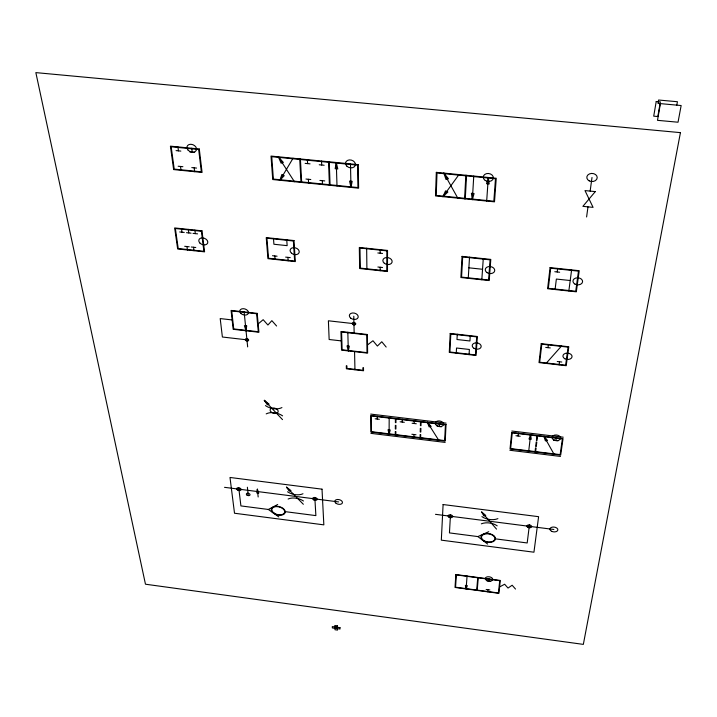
<?xml version="1.0" encoding="UTF-8"?>
<svg xmlns="http://www.w3.org/2000/svg" width="717" height="717" viewBox="0 0 717 717"><rect width="100%" height="100%" fill="white"/><g stroke="black" fill="none" stroke-linecap="round" stroke-linejoin="round"><path stroke-width="1.08" d="M389.107 434.215L388.031 429.725L390.227 429.994L389.107 434.215L389.179 417.706M395.264 434.968L395.3 431.509M395.318 428.945L395.354 425.306M395.381 422.636L395.417 418.459M395.847 435.04L395.874 431.58M395.901 429.017L395.936 425.378M395.963 422.707L395.999 418.531M402.201 422.062L402.246 419.284M413.87 437.227L413.933 434.502M414.193 423.505L414.265 420.727M420.045 437.979L420.144 434.529M420.225 431.957L420.323 428.327M420.404 425.647L420.52 421.479M420.628 438.051L420.727 434.601M420.807 432.028L420.915 428.399M420.987 425.719L421.112 421.542M439.333 426.525L439.449 423.747M456.254 353.176L456.532 348.014L469.393 349.475L469.061 354.637M457.267 334.247L456.989 339.517L469.931 340.978L470.262 335.708M464.58 198.833L465.853 175.262M465.27 198.905L466.561 175.333M450.473 514.824L449.451 532.901L477.898 536.585L487.641 544.069M472.36 199.613L471.401 193.276L474.062 193.536L472.36 199.613L473.758 176.041M468.255 278.313L469.518 257.17M486.682 201.056L488.304 177.475L486.52 183.695L489.209 183.964L488.304 177.475M481.815 279.764L483.276 258.622M466.104 588.935L465.369 585.395L467.341 585.655L466.104 588.935L467.063 576.038M476.68 590.351L477.764 577.463M477.199 590.423L478.284 577.526M487.793 591.839L487.999 589.715M488.806 581.12L489.012 578.951M518.068 436.008L518.364 433.229M528.707 451.19L530.625 434.699L528.976 439.001L531.243 439.27L530.625 434.699M535.007 451.952L535.5 447.937M535.689 446.386L536.217 441.986M536.406 440.417L537.015 435.47M548.003 347.664L548.397 344.474M555.083 289.525L556.365 279.056L570.212 280.526M557.226 271.985L557.656 268.427M535.599 452.024L536.092 448.008M536.28 446.458L536.818 442.057M537.006 440.489L537.607 435.542M529.433 524.916L527.192 542.966L495.483 538.861M559.099 364.89L559.511 361.771M568.832 291.003L571.61 269.897M555.944 440.57L556.32 437.791M586.596 216.973L587.985 206.855M590.145 191.098L592.009 177.484M257.349 489.182L256.74 492.911L258.756 493.171L257.349 489.182L258.165 496.98M660.393 103.651L657.498 120.331L678.031 122.222L681.15 105.542L658 103.4L658.582 100.021L677.431 101.724L676.803 105.103M336.273 162.499L335.162 168.701L337.788 168.961L336.273 162.499L337.008 186.008M350.989 187.406L352.164 181.347L349.555 181.087L350.989 187.406L350.479 163.897M348.319 350.918L349.349 346.141L347.028 345.872L348.319 350.918L347.826 332.285M279.962 180.272L281.853 174.509L284.219 175.665L279.962 180.272L293.047 158.242M442.936 196.655L445.544 190.883L447.874 192.048L442.936 196.655L458.979 174.59M546.094 363.402L561.599 345.952M258.165 323.923L263.157 319.683L267.916 325.025L271.86 320.66L276.592 326.011M367.516 344.922L372.965 340.754L377.393 346.051L381.776 341.758L386.176 347.055M499.606 586.927L504.643 584.238L508.021 588.057L512.144 585.233L515.514 589.051M238.725 487.748L240.912 505.915L268.337 509.464L277.712 504.499M477.898 536.585L488.752 531.7M299.742 159.452L271.743 156.691L273.374 179.071L300.97 181.84M300.432 159.524L328.574 162.293M329.264 162.365L357.55 165.152L357.935 187.567L330.062 184.771M465.817 175.817L437.003 172.985L436.214 195.436L464.607 198.286M466.525 175.889L495.492 178.748L493.834 201.226L465.306 198.358M176.059 150.615L180.845 151.09M189.826 151.977L194.639 152.452M305.146 163.377L310.049 163.861M319.235 164.767L324.147 165.26M178.157 166.227L182.898 166.702M191.789 167.599L196.548 168.074M305.953 179.035L310.802 179.519M319.899 180.433L324.756 180.917M301.651 181.912L329.381 184.699M179.707 231.967L184.242 232.451M186.51 232.693L191.054 233.177M193.034 233.383L197.578 233.867M377.823 252.967L382.519 253.468M554.806 271.725L559.645 272.236M468.882 267.817L482.541 269.269M184.699 246.298L189.198 246.782M191.296 247.007L195.795 247.49M272.514 255.718L277.085 256.202M285.635 257.125L290.215 257.609M377.877 267.011L382.528 267.513M355.686 323.86L328.395 320.795L329.148 339.508L341.238 340.889M545.718 347.413L550.298 347.924M232.138 319.934L220.2 318.581L222.387 337.017L248.611 340.028M557.243 361.511L561.787 362.031M370.698 414.094L446.108 423.147M511.839 431.034L563.239 437.2M375.152 418.8L379.311 419.302M400.122 421.811L404.289 422.313M412.105 423.254L416.281 423.756M437.227 426.274L441.43 426.785M515.935 435.748L520.192 436.268M553.802 440.31L558.086 440.821M411.863 434.251L416.003 434.753M370.895 433.355L445.158 442.398M509.886 450.267L560.497 456.433M224.529 487.327L338.639 501.927M435.488 514.322L553.883 529.478M285.294 511.66L315.874 515.613L314.826 497.473M477.737 577.759L456.353 574.917L455.564 587.214L476.706 590.055M478.257 577.83L499.722 580.689L498.44 592.968L477.226 590.118M486.933 580.869L490.679 581.37M486.135 589.464L489.854 589.966M334.866 626.864L337.393 627.214M268.337 509.464L278.814 516.93M286.531 487.166L290.977 490.607L289.327 491.1L286.531 487.166L303.354 504.284M264.286 400.31L269.09 404.164L267.342 404.764L264.286 400.31L282.516 419.624M481.645 512.001L485.759 515.442L483.939 515.926L481.645 512.001L496.531 529.119M427.386 422.295L431.15 426.454L429.116 426.848L427.386 422.295L438.732 440.247M278.348 156.79L283.349 162.445L281.091 163.153L278.348 156.79L294.427 181.724M544.006 436.312L547.51 440.471L545.377 440.856L544.006 436.312L554.062 454.273M443.859 173.102L448.439 178.775L446.01 179.483L443.859 173.102L457.813 198.152M181.482 228.669L181.975 232.209M186.949 246.54L187.424 250M177.924 146.904L178.452 150.857M180.523 166.469L181.042 170.323M188.311 229.386L188.777 232.935M193.545 247.248L194.002 250.708M194.854 230.076L195.302 233.625M191.744 148.258L192.228 152.219M194.173 167.832L194.648 171.695M247.374 487.228L248.324 495.59M244.13 311.895L247.661 346.894M273.473 238.394L273.912 244.246L287.141 245.653L286.755 239.792M274.799 255.96L275.059 259.42M287.929 257.367L288.153 260.836M300.405 158.968L301.678 182.45M299.715 158.896L300.997 182.387M307.396 159.658L307.593 163.619M308.373 179.277L308.57 183.149M334.83 626.945L334.884 628.298M321.53 161.047L321.691 165.018M322.327 180.675L322.48 184.547M329.246 161.809L330.08 185.309M328.556 161.737L329.399 185.237M346.903 365.858L346.974 368.43L362.927 370.286L362.892 367.713M346.302 365.787L346.383 368.78L363.537 370.77L363.492 367.785M353.786 316.224L354.153 332.993M354.557 351.635L354.951 369.775M366.656 248.234L366.907 269.296M377.214 416.272L377.232 419.051M380.162 249.668L380.171 253.218M380.198 267.262L380.207 270.73M288.109 499.032A11.589 6.919 14 0 1 303.47 501.004M302.986 493.771A11.768 7.125 14.2 0 1 287.535 491.79M481.322 523.822A11.839 7.116 8.6 0 1 497.213 525.857M497.903 518.651A12.019 7.331 8.5 0 1 481.923 516.616M266.204 413.879A12.386 7.878 15.5 0 1 282.588 415.86M281.933 407.579A12.592 8.129 15.8 0 1 265.442 405.598M386.866 250.869L386.822 270.954L360.31 268.104L359.979 248.028L386.866 250.869M387.53 250.439L387.476 271.51L359.665 268.517L359.316 247.464L387.53 250.439M436.321 172.358L435.506 195.911L494.497 201.835L496.245 178.255L436.321 172.358M445.427 424.858L444.665 440.588L371.451 431.688L371.298 415.95L445.427 424.858M450.204 333.45L449.281 352.379L476.052 355.435L477.361 336.497L450.204 333.45M446.037 424.545L445.23 441.036L370.877 432.001L370.707 415.493L446.037 424.545M450.814 333.97L449.926 352.02L475.461 354.924L476.697 336.873L450.814 333.97M443.097 504.544L441.322 540.152L533.941 552.207L538.601 516.679L443.097 504.544M462.035 256.381L460.879 277.515L489.218 280.562L490.795 259.411L462.035 256.381M462.671 256.946L461.569 277.103L488.591 280.006L490.078 259.841L462.671 256.946M455.851 574.55L455.026 587.447L498.933 593.335L500.278 580.447L455.851 574.55M511.696 432.432L510.029 448.914L560.694 455.071L563.042 438.598L511.696 432.432M512.252 432.889L510.656 448.609L560.147 454.623L562.379 438.912L512.252 432.889M541.218 343.667L539.014 362.605L566.206 365.697L568.796 346.768L541.218 343.667M550.064 267.62L547.609 288.727L576.334 291.81L579.228 270.703L550.064 267.62M541.81 344.187L539.695 362.237L565.623 365.186L568.097 347.145L541.81 344.187M550.692 268.194L548.335 288.315L575.724 291.254L578.476 271.134L550.692 268.194M246.675 325.921L246.03 330.77L244.38 325.661L246.675 325.921M656.216 101.527L653.716 116.163L657.83 116.539L660.366 101.895L656.216 101.527M680.433 132.636L583.342 644.386L145.47 584.212L35.85 72.614L680.433 132.636M595.289 191.609L582.885 206.344L593.076 207.365L584.991 190.588L595.289 191.609M199.281 149.002L170.413 146.16L173.639 169.579L202.077 172.439L199.281 149.002M358.231 164.659L271.017 156.073L272.738 179.546L358.625 188.177L358.231 164.659M198.672 149.495L171.166 146.779L174.222 169.104L201.343 171.829L198.672 149.495M201.988 230.838L174.661 227.943L177.655 248.951L204.587 251.846L201.988 230.838M294.006 240.562L266.24 237.623L267.934 258.658L295.305 261.597L294.006 240.562M201.405 231.268L175.369 228.508L178.219 248.539L203.897 251.3L201.405 231.268M293.387 240.993L266.93 238.187L268.534 258.245L294.633 261.051L293.387 240.993M257.197 313.365L231.089 310.434L233.168 329.3L258.927 332.24L257.197 313.365M256.632 313.741L231.743 310.945L233.724 328.933L258.281 331.738L256.632 313.741M367.391 334.498L340.942 331.505L341.534 350.138L367.615 353.131L367.391 334.498M366.781 334.866L341.579 332.016L342.126 349.779L366.996 352.639L366.781 334.866M322.014 489.164L229.996 477.468L234.513 513.238L323.842 524.862L322.014 489.164M337.34 625.851L334.803 625.502L335 629.741L337.519 630.091L337.34 625.851M339.975 627.653L332.303 626.586L332.365 627.949L340.028 629.015L339.975 627.653M589.24 180.881A5.198 4.06 2.1 0 0 597.207 177.708A5.198 4.06 2.1 0 0 589.58 173.855A5.198 4.06 2.1 0 0 589.24 180.881M485.239 180.469A5.073 3.979 8.3 0 0 493.314 178.255A5.073 3.979 8.3 0 0 486.359 173.675A5.073 3.979 8.3 0 0 485.239 180.469M346.965 166.263A5.01 3.89 16.6 0 0 355.229 165.484A5.01 3.89 16.6 0 0 349.251 159.927A5.01 3.89 16.6 0 0 346.965 166.263M188.114 150.149A5.01 3.728 24.2 0 0 196.297 150.328A5.01 3.728 24.2 0 0 190.812 144.278A5.01 3.728 24.2 0 0 188.114 150.149M574.944 284.093A4.84 3.531 4.1 0 0 582.58 281.853A4.84 3.531 4.1 0 0 575.796 278.035A4.84 3.531 4.1 0 0 574.944 284.093M487.112 272.675A4.777 3.513 8.2 0 0 494.712 270.82A4.777 3.513 8.2 0 0 488.169 266.679A4.777 3.513 8.2 0 0 487.112 272.675M384.357 263.291A4.714 3.451 13.1 0 0 392.047 262.279A4.714 3.451 13.1 0 0 386.105 257.564A4.714 3.451 13.1 0 0 384.357 263.291M291.487 253.191A4.687 3.388 17.4 0 0 299.114 252.608A4.687 3.388 17.4 0 0 293.378 247.643A4.687 3.388 17.4 0 0 291.487 253.191M199.873 243.027A4.678 3.307 21 0 0 207.571 243.296A4.678 3.307 21 0 0 202.454 237.892A4.678 3.307 21 0 0 199.873 243.027M564.835 358.751A4.58 3.164 5.2 0 0 572.049 356.815A4.58 3.164 5.2 0 0 565.605 353.311A4.58 3.164 5.2 0 0 564.835 358.751M474.009 348.337A4.517 3.137 8.8 0 0 481.161 346.759A4.517 3.137 8.8 0 0 474.95 342.977A4.517 3.137 8.8 0 0 474.009 348.337M350.846 318.249A4.508 3.155 14 0 0 358.142 317.389A4.508 3.155 14 0 0 352.379 312.997A4.508 3.155 14 0 0 350.846 318.249M240.993 313.526A4.454 3.047 18.1 0 0 248.297 313.463A4.454 3.047 18.1 0 0 243.108 308.677A4.454 3.047 18.1 0 0 240.993 313.526M553.856 439.924A4.302 2.796 6.2 0 0 560.595 438.302A4.302 2.796 6.2 0 0 554.528 435.129A4.302 2.796 6.2 0 0 553.856 439.924M436.761 425.602A4.221 2.76 10.1 0 0 443.581 424.643A4.221 2.76 10.1 0 0 438.015 420.978A4.221 2.76 10.1 0 0 436.761 425.602M271.376 412.284A4.141 2.653 15.6 0 0 278.097 411.997A4.141 2.653 15.6 0 0 272.98 407.964A4.141 2.653 15.6 0 0 271.376 412.284M551.597 531.279A3.997 2.411 6.7 0 0 557.853 529.98A3.997 2.411 6.7 0 0 552.215 527.147A3.997 2.411 6.7 0 0 551.597 531.279M336.13 503.361A3.881 2.348 12.9 0 0 342.394 502.913A3.881 2.348 12.9 0 0 337.393 499.489A3.881 2.348 12.9 0 0 336.13 503.361M486.744 580.456A3.764 2.169 8.7 0 0 492.722 579.605A3.764 2.169 8.7 0 0 487.569 576.791A3.764 2.169 8.7 0 0 486.744 580.456M274.145 513.166A6.65 3.935 14.5 0 0 284.694 512.44A6.65 3.935 14.5 0 0 275.964 506.605A6.65 3.935 14.5 0 0 274.145 513.166M273.813 513.363A7.188 4.248 14.5 0 0 285.214 512.574A7.188 4.248 14.5 0 0 275.785 506.265A7.188 4.248 14.5 0 0 273.813 513.363M313.517 499.776A2.285 1.38 13.6 0 0 317.129 499.426A2.285 1.38 13.6 0 0 314.082 497.464A2.285 1.38 13.6 0 0 313.517 499.776M237.461 489.962A2.276 1.353 15.7 0 0 241.082 489.792A2.276 1.353 15.7 0 0 238.152 487.721A2.276 1.353 15.7 0 0 237.461 489.962M246.989 495.088A1.891 1.12 15.4 0 0 250 494.945A1.891 1.12 15.4 0 0 247.58 493.233A1.891 1.12 15.4 0 0 246.989 495.088M484.1 540.761A6.803 4.06 8.6 0 0 494.891 539.076A6.803 4.06 8.6 0 0 485.597 533.878A6.803 4.06 8.6 0 0 484.1 540.761M483.769 540.985A7.349 4.392 8.6 0 0 495.438 539.175A7.349 4.392 8.6 0 0 485.391 533.556A7.349 4.392 8.6 0 0 483.769 540.985M527.873 527.353A2.348 1.416 7.4 0 0 531.584 526.672A2.348 1.416 7.4 0 0 528.33 524.943A2.348 1.416 7.4 0 0 527.873 527.353M448.967 517.19A2.321 1.407 9.7 0 0 452.669 516.679A2.321 1.407 9.7 0 0 449.55 514.824A2.321 1.407 9.7 0 0 448.967 517.19M245.814 340.512A1.712 1.147 17.5 0 0 248.575 340.36A1.712 1.147 17.5 0 0 246.451 338.621A1.712 1.147 17.5 0 0 245.814 340.512M352.8 324.451A1.757 1.228 13.9 0 0 355.65 324.129A1.757 1.228 13.9 0 0 353.409 322.417A1.757 1.228 13.9 0 0 352.8 324.451"/></g></svg>
